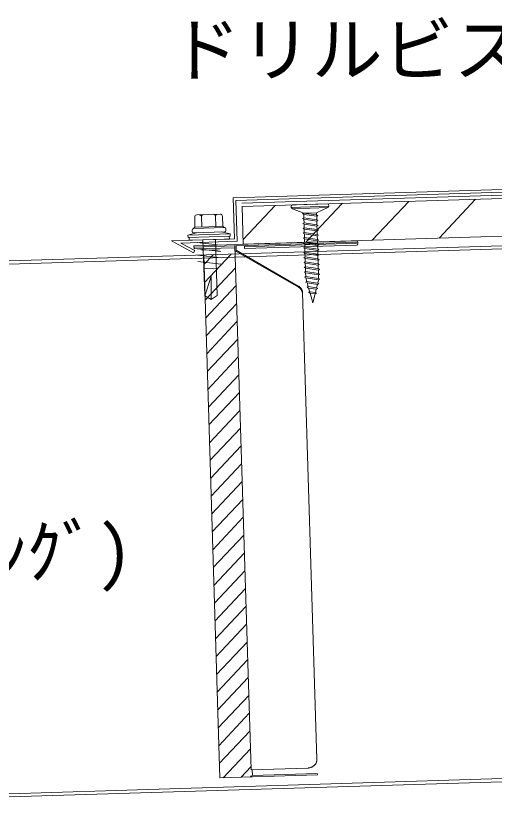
# Model space of a CAD drawing. Units: millimetres, scale not verified. Extents: x -1084 to 5209, y -2477 to 957.
# Drawn here: x 1818.1 to 1970, y -126.8 to 128.8 of the extents above; entities that cross this region are included whole.
import ezdxf
from ezdxf.enums import TextEntityAlignment as Align

# ---------------------------------------------------------------- set-up
doc = ezdxf.new("R2010")
doc.units = ezdxf.units.MM
doc.header["$LTSCALE"] = 5
doc.linetypes.add('USER1', pattern=[84, 63, -21])
doc.layers.add('0-0_0', color=1, linetype='Continuous', lineweight=18)
doc.styles.add('ＭＳ ゴシック', font='')
doc.styles.get('ＭＳ ゴシック').set_extended_font_data('MS Gothic')

msp = doc.modelspace()

# ---------------------------------------------------------------- linework, layer by layer
at = {"layer": '0-0_0', "color": 3}
for p, q in [((1886.974, 71.137), (2143.139, 79.002)), ((1887.798, 70.361), (2143.139, 78.202)), ((1886.974, 71.137), (1887.373, 58.143)), ((1888.197, 57.368), (1887.798, 70.361)), ((1887.373, 58.143), (1867.383, 57.529)), ((1888.197, 57.368), (1870.391, 56.821)), ((1870.391, 56.821), (1874.809, 54.448)), ((1874.522, 55.948), (1926.097, 57.531)), ((1887.928, 55.959), (1926.11, 57.131)), ((1890.539, 55.639), (1926.122, 56.732)), ((1926.51, 57.144), (1926.528, 56.544)), ((1874.522, 55.948), (1874.552, 54.948)), ((1874.534, 55.548), (1887.528, 55.947)), ((1874.552, 54.948), (1887.546, 55.347)), ((1887.528, 55.947), (1892.633, -110.318)), ((1887.576, 54.39), (1907.666, 42.813)), ((1887.928, 55.959), (1887.972, 54.525)), ((1887.972, 54.525), (1907.655, 43.183)), ((1890.526, 56.039), (1890.557, 55.039)), ((1890.557, 55.039), (1926.14, 56.132)), ((1908.995, 41.067), (1913.542, -107.039)), ((1910.625, -109.766), (1892.633, -110.318)), ((1893.033, -110.306), (1893.09, -112.162)), ((1893.102, -112.561), (1913.692, -111.929))]:
    msp.add_line(p, q, dxfattribs=at)
at = {"layer": '0-0_0', "color": 5, "linetype": 'USER1'}
msp.add_line((1889.767, 69.422), (2143.139, 77.202), dxfattribs=at)
at = {"layer": '0-0_0', "color": 33}
for p, q in [((1889.798, 68.423), (1997.775, 71.738)), ((1909.904, 57.035), (1921.53, 69.397)), ((1931.107, 57.686), (1942.733, 70.048)), ((1952.31, 58.337), (1963.936, 70.699)), ((1890.166, 56.428), (1889.798, 68.423)), ((1900.327, 68.746), (1890.121, 57.894)), ((1890.166, 56.428), (1998.144, 59.744))]:
    msp.add_line(p, q, dxfattribs=at)
at = {"layer": '0-0_0'}
for p, q in [((1916.822, 69.253), (1905.827, 68.915)), ((1905.352, 68.1), (1905.343, 68.4)), ((1905.352, 68.1), (1917.347, 68.468)), ((1916.966, 68.056), (1905.757, 67.712)), ((1916.966, 68.056), (1913.447, 66.448)), ((1917.347, 68.468), (1916.966, 68.056)), ((1917.347, 68.468), (1917.337, 68.768)), ((1917.347, 68.468), (1917.337, 68.768)), ((1874.855, 61.83), (1874.756, 65.04)), ((1882.823, 66.003), (1875.45, 65.777)), ((1876.911, 65.106), (1877.01, 61.896)), ((1881.405, 65.244), (1881.504, 62.034)), ((1883.659, 62.1), (1883.56, 65.31)), ((1909.013, 66.165), (1909.368, 66.344)), ((1909.381, 65.911), (1909.013, 66.165)), ((1909.061, 64.616), (1909.416, 64.795)), ((1909.429, 64.361), (1909.061, 64.616)), ((1909.368, 66.344), (1913.469, 65.738)), ((1909.368, 66.344), (1909.369, 66.322)), ((1909.376, 66.323), (1913.447, 66.448)), ((1909.381, 65.911), (1913.482, 65.304)), ((1909.416, 64.795), (1909.381, 65.911)), ((1909.416, 64.795), (1913.516, 64.188)), ((1909.429, 64.361), (1913.529, 63.754)), ((1909.463, 63.245), (1909.429, 64.361)), ((1913.469, 65.738), (1913.447, 66.448)), ((1913.837, 65.483), (1913.469, 65.738)), ((1913.482, 65.304), (1913.837, 65.483)), ((1913.516, 64.188), (1913.482, 65.304)), ((1913.884, 63.933), (1913.516, 64.188)), ((1913.529, 63.754), (1913.884, 63.933)), ((1874.855, 61.83), (1874.353, 61.411)), ((1884.185, 61.713), (1874.353, 61.411)), ((1883.659, 62.1), (1874.855, 61.83)), ((1883.659, 62.1), (1884.185, 61.713)), ((1909.109, 63.066), (1909.463, 63.245)), ((1909.477, 62.811), (1909.109, 63.066)), ((1909.156, 61.516), (1909.511, 61.695)), ((1909.524, 61.262), (1909.156, 61.516)), ((1909.463, 63.245), (1913.564, 62.638)), ((1909.477, 62.811), (1913.577, 62.205)), ((1909.511, 61.695), (1909.477, 62.811)), ((1909.511, 61.695), (1913.611, 61.088)), ((1913.564, 62.638), (1913.529, 63.754)), ((1913.932, 62.383), (1913.564, 62.638)), ((1913.577, 62.205), (1913.932, 62.383)), ((1913.611, 61.088), (1913.577, 62.205)), ((1872.628, 59.3), (1875.373, 60.1)), ((1886.036, 59.712), (1872.628, 59.3)), ((1872.628, 59.3), (1872.65, 58.585)), ((1886.058, 58.997), (1872.65, 58.585)), ((1873.933, 60.504), (1873.919, 60.951)), ((1884.227, 60.372), (1874.394, 60.07)), ((1886.036, 59.712), (1883.248, 60.342)), ((1884.66, 60.833), (1884.646, 61.28)), ((1885.749, 58.988), (1885.777, 58.094)), ((1886.036, 59.712), (1886.058, 58.997)), ((1909.204, 59.967), (1909.558, 60.146)), ((1909.572, 59.712), (1909.204, 59.967)), ((1909.524, 61.262), (1913.625, 60.655)), ((1909.558, 60.146), (1909.524, 61.262)), ((1909.558, 60.146), (1913.659, 59.539)), ((1909.572, 59.712), (1913.672, 59.105)), ((1909.606, 58.596), (1909.572, 59.712)), ((1913.979, 60.834), (1913.611, 61.088)), ((1913.625, 60.655), (1913.979, 60.834)), ((1913.659, 59.539), (1913.625, 60.655)), ((1914.027, 59.284), (1913.659, 59.539)), ((1913.672, 59.105), (1914.027, 59.284)), ((1913.706, 57.989), (1913.672, 59.105)), ((1872.959, 58.595), (1872.987, 57.701)), ((1885.777, 58.094), (1872.987, 57.701)), ((1882.995, 56.128), (1875.576, 56.939)), ((1877.383, 57.836), (1877.93, 40.015)), ((1881.381, 57.959), (1881.927, 40.158)), ((1909.251, 58.417), (1909.606, 58.596)), ((1909.619, 58.162), (1909.251, 58.417)), ((1909.299, 56.867), (1909.654, 57.046)), ((1909.667, 56.612), (1909.299, 56.867)), ((1909.606, 58.596), (1913.706, 57.989)), ((1909.619, 58.162), (1913.72, 57.555)), ((1909.654, 57.046), (1909.619, 58.162)), ((1909.654, 57.046), (1913.754, 56.439)), ((1909.667, 56.612), (1913.767, 56.006)), ((1909.701, 55.496), (1909.667, 56.612)), ((1914.074, 57.734), (1913.706, 57.989)), ((1913.72, 57.555), (1914.074, 57.734)), ((1913.754, 56.439), (1913.72, 57.555)), ((1914.122, 56.185), (1913.754, 56.439)), ((1883.057, 54.129), (1875.638, 54.94)), ((1882.636, 54.69), (1877.035, 54.519)), ((1909.346, 55.317), (1909.701, 55.496)), ((1909.714, 55.063), (1909.346, 55.317)), ((1909.394, 53.768), (1909.749, 53.947)), ((1909.762, 53.513), (1909.394, 53.768)), ((1909.701, 55.496), (1913.802, 54.89)), ((1909.714, 55.063), (1913.815, 54.456)), ((1909.749, 53.947), (1909.714, 55.063)), ((1909.749, 53.947), (1913.849, 53.34)), ((1913.767, 56.006), (1914.122, 56.185)), ((1913.802, 54.89), (1913.767, 56.006)), ((1914.17, 54.635), (1913.802, 54.89)), ((1913.815, 54.456), (1914.17, 54.635)), ((1913.849, 53.34), (1913.815, 54.456)), ((1883.118, 52.129), (1875.699, 52.941)), ((1909.442, 52.218), (1909.796, 52.397)), ((1909.81, 51.963), (1909.442, 52.218)), ((1909.762, 53.513), (1913.863, 52.906)), ((1909.796, 52.397), (1909.762, 53.513)), ((1909.796, 52.397), (1913.897, 51.79)), ((1909.81, 51.963), (1913.91, 51.357)), ((1909.844, 50.847), (1909.81, 51.963)), ((1914.217, 53.085), (1913.849, 53.34)), ((1913.863, 52.906), (1914.217, 53.085)), ((1913.897, 51.79), (1913.863, 52.906)), ((1914.265, 51.536), (1913.897, 51.79)), ((1913.91, 51.357), (1914.265, 51.536)), ((1913.944, 50.241), (1913.91, 51.357)), ((1883.179, 50.13), (1875.76, 50.941)), ((1881.662, 48.793), (1877.664, 48.67)), ((1909.489, 50.668), (1909.844, 50.847)), ((1909.857, 50.414), (1909.489, 50.668)), ((1909.537, 49.119), (1909.891, 49.298)), ((1909.905, 48.864), (1909.537, 49.119)), ((1909.844, 50.847), (1913.944, 50.241)), ((1909.857, 50.414), (1913.958, 49.807)), ((1909.891, 49.298), (1909.857, 50.414)), ((1909.891, 49.298), (1913.992, 48.691)), ((1909.905, 48.864), (1914.005, 48.257)), ((1909.939, 47.748), (1909.905, 48.864)), ((1914.312, 49.986), (1913.944, 50.241)), ((1913.958, 49.807), (1914.312, 49.986)), ((1913.992, 48.691), (1913.958, 49.807)), ((1914.36, 48.436), (1913.992, 48.691)), ((1909.584, 47.569), (1909.939, 47.748)), ((1909.952, 47.314), (1909.584, 47.569)), ((1909.632, 46.019), (1909.987, 46.198)), ((1909.939, 47.748), (1914.04, 47.141)), ((1909.952, 47.314), (1914.053, 46.707)), ((1909.987, 46.198), (1909.952, 47.314)), ((1909.987, 46.198), (1914.087, 45.591)), ((1914.005, 48.257), (1914.36, 48.436)), ((1914.04, 47.141), (1914.005, 48.257)), ((1914.408, 46.886), (1914.04, 47.141)), ((1914.053, 46.707), (1914.408, 46.886)), ((1914.087, 45.591), (1914.053, 46.707)), ((1910, 45.765), (1909.632, 46.019)), ((1910.468, 44.153), (1909.982, 44.425)), ((1910, 45.765), (1914.1, 45.158)), ((1910.337, 44.604), (1910, 45.765)), ((1910.468, 44.153), (1913.728, 43.67)), ((1910.804, 42.992), (1910.468, 44.153)), ((1913.46, 42.599), (1913.728, 43.67)), ((1913.728, 43.67), (1914.2, 43.832)), ((1913.832, 44.086), (1914.1, 45.158)), ((1914.2, 43.832), (1913.832, 44.086)), ((1914.455, 45.337), (1914.087, 45.591)), ((1914.1, 45.158), (1914.455, 45.337)), ((1910.45, 42.813), (1910.804, 42.992)), ((1910.935, 42.541), (1910.45, 42.813)), ((1910.804, 42.992), (1913.46, 42.599)), ((1911.403, 40.929), (1910.918, 41.201)), ((1910.935, 42.541), (1913.355, 42.183)), ((1911.272, 41.38), (1910.935, 42.541)), ((1911.403, 40.929), (1912.983, 40.695)), ((1912.282, 37.899), (1911.403, 40.929)), ((1913.087, 41.111), (1913.355, 42.183)), ((1913.455, 40.857), (1913.087, 41.111)), ((1913.355, 42.183), (1913.828, 42.344)), ((1913.828, 42.344), (1913.46, 42.599)), ((1879.965, 38.906), (1877.93, 40.015)), ((1879.965, 38.906), (1881.927, 40.158)), ((1912.282, 37.899), (1912.983, 40.695)), ((1912.983, 40.695), (1913.455, 40.857))]:
    msp.add_line(p, q, dxfattribs=at)
at = {"layer": '0-0_0', "color": 7}
for p, q in [((1553.096, 43.077), (2113.139, 60.272)), ((1553.127, 42.077), (2113.17, 59.273)), ((1558.283, -125.844), (2118.326, -108.648)), ((1558.314, -126.843), (2118.356, -109.648))]:
    msp.add_line(p, q, dxfattribs=at)
at = {"layer": '0-0_0', "color": 5}
for p, q in [((1882.707, -112.881), (1877.612, 53.041)), ((1877.707, 49.973), (1880.68, 53.135)), ((1877.88, 44.319), (1886.334, 53.308)), ((1878.054, 38.665), (1887.742, 48.967)), ((1878.227, 33.01), (1887.916, 43.313)), ((1878.401, 27.356), (1888.089, 37.658)), ((1878.575, 21.702), (1888.263, 32.004)), ((1878.748, 16.048), (1888.437, 26.35)), ((1878.922, 10.394), (1888.61, 20.696)), ((1879.095, 4.739), (1888.784, 15.042)), ((1879.269, -0.915), (1888.957, 9.387)), ((1879.443, -6.569), (1889.131, 3.733)), ((1879.616, -12.223), (1889.305, -1.921)), ((1879.79, -17.877), (1889.478, -7.575)), ((1879.964, -23.532), (1889.652, -13.229)), ((1880.137, -29.186), (1889.826, -18.884)), ((1880.311, -34.84), (1889.999, -24.538)), ((1880.484, -40.494), (1890.173, -30.192)), ((1880.658, -46.148), (1890.346, -35.846)), ((1880.832, -51.802), (1890.52, -41.5)), ((1881.005, -57.457), (1890.694, -47.154)), ((1881.179, -63.111), (1890.867, -52.809)), ((1881.352, -68.765), (1891.041, -58.463)), ((1881.526, -74.419), (1891.214, -64.117)), ((1881.7, -80.073), (1891.388, -69.771)), ((1881.873, -85.728), (1891.562, -75.425)), ((1882.047, -91.382), (1891.735, -81.08)), ((1882.22, -97.036), (1891.909, -86.734)), ((1882.394, -102.69), (1892.082, -92.388)), ((1882.568, -108.344), (1892.256, -98.042)), ((1883.825, -112.846), (1892.43, -103.696)), ((1889.479, -112.673), (1892.603, -109.351)), ((1892.507, -112.58), (1892.696, -112.379)), ((1882.707, -112.881), (1893.102, -112.561))]:
    msp.add_line(p, q, dxfattribs=at)
at = {"layer": '0-0_0'}
for points in [[(1905.352, 68.1), (1905.757, 67.712), (1909.376, 66.323)], [(1879.965, 38.906), (1879.998, 46.185), (1877.93, 40.015)], [(1909.982, 44.425), (1910.337, 44.604), (1913.832, 44.086)], [(1910.918, 41.201), (1911.272, 41.38), (1913.087, 41.111)]]:
    msp.add_lwpolyline(points, dxfattribs=at)
at = {"layer": '0-0_0', "color": 3}
for points in [[(1867.383, 57.529), (1874.43, 53.743), (1874.809, 54.448)], [(1893.09, -112.162), (1913.68, -111.529), (1913.692, -111.929)]]:
    msp.add_lwpolyline(points, dxfattribs=at)
at = {"layer": '0-0_0'}
for centre, radius, start, end in [((1916.838, 68.753), 0.5, 1.75869, 91.75869), ((1905.843, 68.415), 0.5, 91.75869, 181.75869), ((1875.472, 65.062), 0.715, 91.75869, 181.75869), ((1876.196, 65.084), 0.715, 1.75869, 91.75869), ((1877.626, 65.128), 0.715, 91.75869, 181.75869), ((1880.69, 65.222), 0.715, 1.75869, 91.75869), ((1882.12, 65.266), 0.715, 91.75869, 181.75869), ((1882.845, 65.288), 0.715, 1.75869, 91.75869), ((1874.366, 60.964), 0.447, 91.75869, 181.75869), ((1884.199, 61.266), 0.447, 1.75869, 91.75869), ((1874.38, 60.517), 0.447, 181.75869, 271.75869), ((1884.213, 60.819), 0.447, 271.75869, 1.75869)]:
    msp.add_arc(centre, radius, start, end, dxfattribs=at)
at = {"layer": '0-0_0', "color": 3}
for centre, radius, start, end in [((1887.928, 55.959), 0.4, 91.75869, 181.75869), ((1926.11, 57.131), 0.4, 271.75869, 91.75869), ((1926.11, 57.131), 0.4, 271.75869, 91.75869), ((1926.128, 56.532), 0.4, 271.75869, 1.75869), ((1926.128, 56.532), 0.4, 271.75869, 1.75869), ((1906.223, 40.69), 2.874, 56.69966, 60.12998), ((1906.235, 40.32), 2.874, 56.69966, 60.12998), ((1906.24, 40.704), 2.853, 53.39288, 56.8232), ((1906.251, 40.334), 2.853, 53.39288, 56.8232), ((1906.256, 40.719), 2.832, 50.03655, 53.46687), ((1906.267, 40.349), 2.832, 50.03655, 53.46687), ((1906.27, 40.735), 2.81, 46.62849, 50.05881), ((1906.282, 40.365), 2.81, 46.62849, 50.05881), ((1906.284, 40.752), 2.788, 43.1672, 46.59752), ((1906.296, 40.382), 2.788, 43.1672, 46.59752), ((1906.297, 40.77), 2.767, 39.65186, 43.08218), ((1906.308, 40.4), 2.767, 39.65186, 43.08218), ((1906.309, 40.788), 2.746, 36.0825, 39.51282), ((1906.32, 40.418), 2.746, 36.0825, 39.51282), ((1906.319, 40.807), 2.727, 32.46003, 35.89035), ((1906.331, 40.437), 2.727, 32.46003, 35.89035), ((1906.329, 40.827), 2.708, 28.78632, 32.21664), ((1906.34, 40.457), 2.708, 28.78632, 32.21664), ((1906.337, 40.847), 2.691, 25.0642, 28.49452), ((1906.348, 40.477), 2.691, 25.0642, 28.49452), ((1906.344, 40.868), 2.676, 21.29755, 24.72787), ((1906.355, 40.498), 2.676, 21.29755, 24.72787), ((1906.35, 40.889), 2.663, 17.49119, 20.92151), ((1906.361, 40.519), 2.663, 17.49119, 20.92151), ((1906.354, 40.91), 2.652, 13.65089, 17.08121), ((1906.366, 40.54), 2.652, 13.65089, 17.08121), ((1906.358, 40.931), 2.644, 9.78325, 13.21357), ((1906.369, 40.562), 2.644, 9.78325, 13.21357), ((1906.36, 40.953), 2.639, 5.89554, 9.32586), ((1906.371, 40.583), 2.639, 5.89554, 9.32586), ((1906.36, 40.975), 2.636, 1.99558, 5.42589), ((1906.372, 40.605), 2.636, 1.99558, 5.42589), ((1910.902, -107.067), 2.644, 349.36287, 354.98787), ((1910.906, -107.102), 2.637, 355.74573, 1.37073), ((1910.55, -106.767), 2.999, 271.41762, 277.04262), ((1910.586, -106.77), 2.993, 276.37134, 281.99634), ((1910.621, -106.776), 2.98, 281.35746, 286.98246), ((1910.656, -106.785), 2.961, 286.39713, 292.02213), ((1910.689, -106.798), 2.937, 291.51069, 297.13569), ((1910.721, -106.813), 2.908, 296.71726, 302.34226), ((1910.751, -106.832), 2.876, 302.03415, 307.65915), ((1910.78, -106.854), 2.841, 307.47615, 313.10115), ((1910.806, -106.879), 2.806, 313.05464, 318.67964), ((1910.829, -106.905), 2.771, 318.77661, 324.40161), ((1910.85, -106.934), 2.737, 324.64367, 330.26867), ((1910.868, -106.965), 2.706, 330.65109, 336.27609), ((1910.882, -106.998), 2.679, 336.78714, 342.41214), ((1910.894, -107.032), 2.659, 343.03295, 348.65795), ((1893.09, -112.162), 0.4, 181.75869, 271.75869), ((1893.09, -112.162), 0.4, 181.75869, 271.75869)]:
    msp.add_arc(centre, radius, start, end, dxfattribs=at)

# ---------------------------------------------------------------- texts
at = {"layer": '0-0_0', "color": 7, "style": 'ＭＳ ゴシック'}
for s, p in [('ドリルビス止め', (1866.89, 105.032)), ('ｴﾌﾟﾛﾝ面戸(2辺ｼｰﾘﾝｸﾞ)', (1630.089, -54.396))]:
    msp.add_text(s, height=16.5, dxfattribs=at).set_placement(p, align=Align.BOTTOM_LEFT)

doc.saveas('drawing.dxf')
